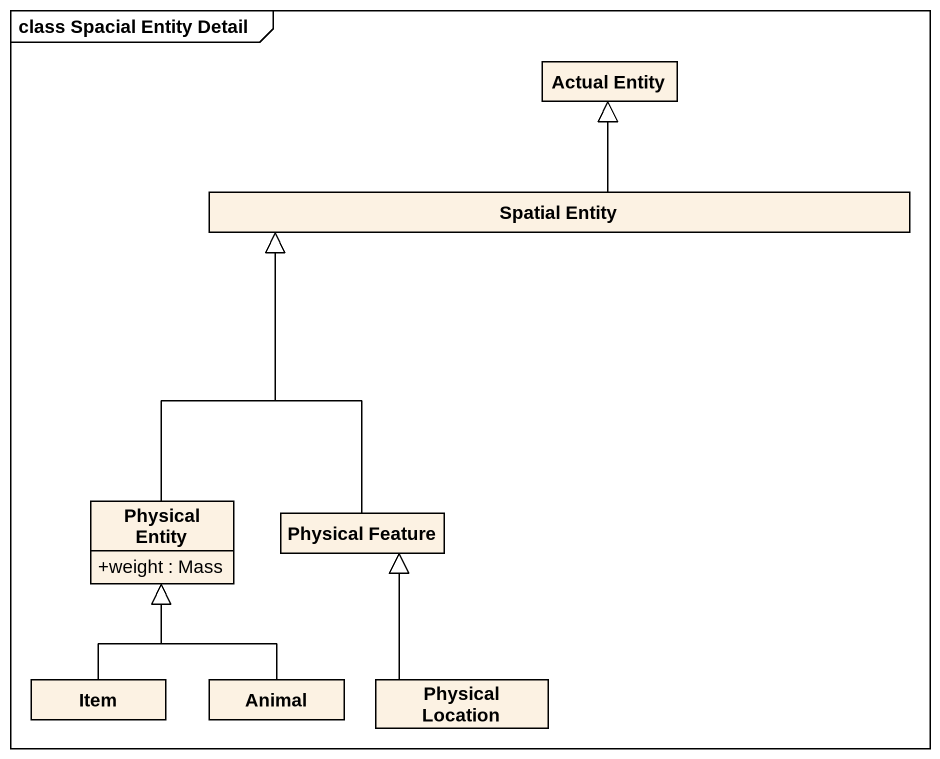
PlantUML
@startuml
mainframe class Spacial Entity Detail
hide circle
hide empty members
skinparam classAttributeIconSize 0
class "Actual Entity" as Actual_Entity
class "Spatial Entity" as Spatial_Entity
class "Physical Entity" as Physical_Entity {
  +weight : Mass
}
class "Physical Feature" as Physical_Feature
class Item
class Animal
class "Physical Location" as Physical_Location
Spatial_Entity -up-|> Actual_Entity
Physical_Entity -up-|> Spatial_Entity
Physical_Feature -up-|> Spatial_Entity
Item -up-|> Physical_Entity
Animal -up-|> Physical_Entity
Physical_Location -up-|> Physical_Feature
@enduml
